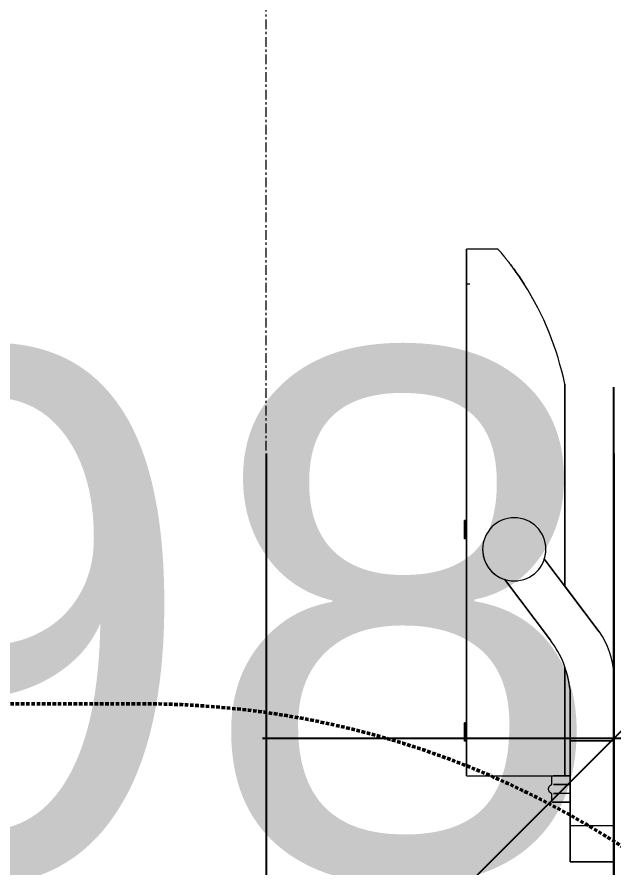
# Model space of a CAD drawing. Header units: millimetres. Extents: x -187664 to 435448, y -313239 to 299894.
# Drawn here: x 88303.1 to 88642.9, y -292100.2 to -291615.6 of the extents above; entities that cross this region are included whole.
import ezdxf

# ---------------------------------------------------------------- set-up
doc = ezdxf.new("R2010")
doc.units = ezdxf.units.MM
doc.linetypes.add('DPA_Grid _ Level 100', pattern=[10, 5.5, -1.6, 1.3, -1.6])
doc.linetypes.add('DPA_Hidden 50', pattern=[3, 2, -1])
for name, color, linetype, lineweight in [('A-ANNO-DIMS', 7, 'Continuous', 9), ('A-DETL-GENF', 7, 'Continuous', 35), ('E-LITE-EQPM', 7, 'Continuous', 35), ('S-GRID', 7, 'Continuous', 0)]:
    doc.layers.add(name, color=color, linetype=linetype, lineweight=lineweight)
doc.styles.add('Arial_2', font='arial.ttf', dxfattribs={"height": 300})
doc.dimstyles.new('DPA-DIM-3_0_C-T', dxfattribs={"dimscale": 304.8, "dimtxt": 306.07782, "dimasz": 0.492126, "dimexe": 0.656168, "dimexo": 0.0625, "dimgap": 0.164042, "dimtad": 0, "dimjust": 2, "dimdec": 0, "dimzin": 0, "dimdsep": 46, "dimtxsty": 'Arial_2', "dimblk1": 'DOTBLANK', "dimblk2": 'OBLIQUE', "dimsah": 1, "dimcen": 0.09, "dimdle": 0.656168, "dimclrd": 7, "dimclre": 7, "dimclrt": 7, "dimadec": 8, "dimazin": 0, "dimtfac": 1, "dimtdec": 4, "dimtix": 1, "dimtmove": 2, "dimatfit": 3, "dimfxl": 1.312336, "dimfxlon": 1, "dimtvp": 1, "dimtolj": 1, "dimtzin": 0, "dimarcsym": 2})
doc.dimstyles.new('DPA-DIM-3_0_T-T', dxfattribs={"dimscale": 304.8, "dimtxt": 306.07782, "dimasz": 0.656168, "dimexe": 0.656168, "dimexo": 0.0625, "dimgap": 0.164042, "dimtad": 1, "dimdec": 0, "dimzin": 0, "dimdsep": 46, "dimtxsty": 'Arial_2', "dimblk1": 'OBLIQUE', "dimblk2": 'OBLIQUE', "dimsah": 1, "dimcen": 0.09, "dimdle": 0.656168, "dimclrd": 7, "dimclre": 7, "dimclrt": 7, "dimadec": 8, "dimazin": 0, "dimtfac": 1, "dimtdec": 4, "dimtix": 1, "dimtmove": 0, "dimatfit": 3, "dimfxl": 1.312336, "dimfxlon": 1, "dimtvp": 1, "dimtolj": 1, "dimtzin": 0, "dimarcsym": 2})

# ---------------------------------------------------------------- blocks, each defined once
blk = doc.blocks.new('ACM_L18 - LED Flood Light Luminaire - ACM_L18 - LED Flood Light Luminaire-V254-2120-01 ENTRANCE 1 SECTION A')
at = {"layer": 'E-LITE-EQPM', "color": 7, "lineweight": 20}
for p, q in [((-894673.41, 104699), (-894691.37, 104699)), ((-894691.37, 104679), (-894691.37, 104699)), ((-894691.37, 104698.32), (-894691.37, 104679)), ((-894691.37, 104693.49), (-894691.37, 104679)), ((-894691.37, 104679), (-894691.37, 104693.49)), ((-894691.37, 104689), (-894691.37, 104679)), ((-894691.37, 104679), (-894691.37, 104689)), ((-894691.37, 104689), (-894691.37, 104679)), ((-894691.37, 104679), (-894691.37, 104689)), ((-894691.37, 104689), (-894691.37, 104679)), ((-894691.37, 104679), (-894691.37, 104689)), ((-894691.37, 104689), (-894691.37, 104679)), ((-894691.37, 104679), (-894691.37, 104689)), ((-894691.37, 104689), (-894691.37, 104679)), ((-894691.37, 104679), (-894691.37, 104689)), ((-894691.37, 104689), (-894691.37, 104679)), ((-894691.37, 104679), (-894691.37, 104689)), ((-894691.37, 104689), (-894691.37, 104679)), ((-894691.37, 104679), (-894691.37, 104689)), ((-894691.37, 104689), (-894691.37, 104679)), ((-894691.37, 104679), (-894691.37, 104689)), ((-894691.37, 104689), (-894691.37, 104679)), ((-894691.37, 104679), (-894691.37, 104689)), ((-894691.37, 104689), (-894691.37, 104679)), ((-894691.37, 104679), (-894691.37, 104689)), ((-894691.37, 104689), (-894691.37, 104679)), ((-894691.37, 104679), (-894691.37, 104689)), ((-894691.37, 104689), (-894691.37, 104679)), ((-894691.37, 104679), (-894691.37, 104689)), ((-894691.37, 104689), (-894691.37, 104679)), ((-894691.37, 104679), (-894691.37, 104689)), ((-894691.37, 104689), (-894691.37, 104679)), ((-894691.37, 104679), (-894691.37, 104689)), ((-894691.37, 104689), (-894691.37, 104679)), ((-894691.37, 104679), (-894691.37, 104689)), ((-894691.37, 104689), (-894691.37, 104679)), ((-894691.37, 104679), (-894691.37, 104689)), ((-894691.37, 104689), (-894691.37, 104679)), ((-894691.37, 104679), (-894691.37, 104689)), ((-894691.37, 104689), (-894691.37, 104679)), ((-894691.37, 104679), (-894691.37, 104689)), ((-894691.37, 104689), (-894691.37, 104679)), ((-894691.37, 104679), (-894691.37, 104689)), ((-894691.37, 104689), (-894691.37, 104679)), ((-894691.37, 104679), (-894691.37, 104689)), ((-894691.37, 104689), (-894691.37, 104679)), ((-894691.37, 104679), (-894691.37, 104689)), ((-894691.37, 104689), (-894691.37, 104679)), ((-894691.37, 104679), (-894691.37, 104689)), ((-894691.37, 104689), (-894691.37, 104679)), ((-894691.37, 104679), (-894691.37, 104689)), ((-894691.37, 104689), (-894691.37, 104679)), ((-894691.37, 104679), (-894691.37, 104689)), ((-894691.37, 104689), (-894691.37, 104679)), ((-894691.37, 104679), (-894691.37, 104689)), ((-894691.37, 104689), (-894691.37, 104679)), ((-894691.37, 104679), (-894691.37, 104689)), ((-894691.37, 104689), (-894691.37, 104679)), ((-894691.37, 104679), (-894691.37, 104689)), ((-894691.37, 104689), (-894691.37, 104679)), ((-894691.37, 104679), (-894691.37, 104689)), ((-894691.37, 104689), (-894691.37, 104679)), ((-894691.37, 104679), (-894691.37, 104689)), ((-894691.37, 104679), (-894691.37, 104419)), ((-894691.37, 104419), (-894691.37, 104679)), ((-894691.37, 104679), (-894691.37, 104554)), ((-894691.37, 104554), (-894691.37, 104679)), ((-894689.37, 104679), (-894691.37, 104679)), ((-894689.37, 104679), (-894691.37, 104679)), ((-894689.37, 104679), (-894691.37, 104679)), ((-894689.37, 104679), (-894691.37, 104679)), ((-894689.37, 104679), (-894691.37, 104679)), ((-894689.37, 104679), (-894691.37, 104679)), ((-894689.37, 104679), (-894691.37, 104679)), ((-894689.37, 104679), (-894691.37, 104679)), ((-894689.37, 104679), (-894691.37, 104679)), ((-894689.37, 104679), (-894691.37, 104679)), ((-894689.37, 104679), (-894691.37, 104679)), ((-894689.37, 104679), (-894691.37, 104679)), ((-894689.37, 104679), (-894691.37, 104679)), ((-894689.37, 104679), (-894691.37, 104679)), ((-894689.37, 104679), (-894691.37, 104679)), ((-894689.37, 104679), (-894691.37, 104679)), ((-894689.37, 104679), (-894691.37, 104679)), ((-894689.37, 104679), (-894691.37, 104679)), ((-894689.37, 104679), (-894691.37, 104679)), ((-894689.37, 104679), (-894691.37, 104679)), ((-894689.37, 104679), (-894691.37, 104679)), ((-894689.37, 104679), (-894691.37, 104679)), ((-894689.37, 104679), (-894691.37, 104679)), ((-894689.37, 104679), (-894691.37, 104679)), ((-894689.37, 104679), (-894691.37, 104679)), ((-894689.37, 104679), (-894691.37, 104679)), ((-894689.37, 104679), (-894691.37, 104679)), ((-894689.37, 104679), (-894691.37, 104679)), ((-894689.37, 104679), (-894691.37, 104679)), ((-894689.37, 104679), (-894691.37, 104679)), ((-894689.37, 104679), (-894691.37, 104679)), ((-894689.37, 104679), (-894691.37, 104679)), ((-894689.37, 104679), (-894691.37, 104679)), ((-894689.37, 104679), (-894691.37, 104679)), ((-894689.37, 104679), (-894691.37, 104679)), ((-894689.37, 104679), (-894691.37, 104679)), ((-894689.37, 104679), (-894691.37, 104679)), ((-894689.37, 104679), (-894691.37, 104679)), ((-894689.37, 104679), (-894691.37, 104679)), ((-894689.37, 104679), (-894691.37, 104679)), ((-894689.37, 104679), (-894691.37, 104679)), ((-894689.37, 104679), (-894691.37, 104679)), ((-894689.37, 104679), (-894691.37, 104679)), ((-894689.37, 104679), (-894691.37, 104679)), ((-894689.37, 104679), (-894691.37, 104679)), ((-894689.37, 104679), (-894691.37, 104679)), ((-894689.37, 104679), (-894691.37, 104679)), ((-894689.37, 104679), (-894691.37, 104679)), ((-894689.37, 104679), (-894691.37, 104679)), ((-894689.37, 104679), (-894691.37, 104679)), ((-894689.37, 104679), (-894691.37, 104679)), ((-894689.37, 104679), (-894691.37, 104679)), ((-894689.37, 104679), (-894691.37, 104679)), ((-894689.37, 104679), (-894691.37, 104679)), ((-894689.37, 104679), (-894691.37, 104679)), ((-894689.37, 104679), (-894691.37, 104679)), ((-894689.37, 104679), (-894691.37, 104679)), ((-894689.37, 104679), (-894691.37, 104679)), ((-894691.37, 104674), (-894691.37, 104664)), ((-894691.37, 104664), (-894691.37, 104674)), ((-894691.37, 104674), (-894691.37, 104664)), ((-894691.37, 104664), (-894691.37, 104674)), ((-894691.37, 104674), (-894691.37, 104664)), ((-894691.37, 104664), (-894691.37, 104674)), ((-894691.37, 104674), (-894691.37, 104664)), ((-894691.37, 104664), (-894691.37, 104674)), ((-894691.37, 104674), (-894691.37, 104664)), ((-894691.37, 104664), (-894691.37, 104674)), ((-894691.37, 104674), (-894691.37, 104664)), ((-894691.37, 104664), (-894691.37, 104674)), ((-894691.37, 104674), (-894691.37, 104664)), ((-894691.37, 104664), (-894691.37, 104674)), ((-894691.37, 104674), (-894691.37, 104664)), ((-894691.37, 104664), (-894691.37, 104674)), ((-894691.37, 104674), (-894691.37, 104664)), ((-894691.37, 104664), (-894691.37, 104674)), ((-894691.37, 104674), (-894691.37, 104664)), ((-894691.37, 104664), (-894691.37, 104674)), ((-894691.37, 104674), (-894691.37, 104664)), ((-894691.37, 104664), (-894691.37, 104674)), ((-894691.37, 104674), (-894691.37, 104664)), ((-894691.37, 104664), (-894691.37, 104674)), ((-894691.37, 104674), (-894691.37, 104664)), ((-894691.37, 104664), (-894691.37, 104674)), ((-894691.37, 104674), (-894691.37, 104664)), ((-894691.37, 104664), (-894691.37, 104674)), ((-894691.37, 104674), (-894691.37, 104664)), ((-894691.37, 104664), (-894691.37, 104674)), ((-894691.37, 104674), (-894691.37, 104664)), ((-894691.37, 104664), (-894691.37, 104674)), ((-894691.37, 104674), (-894691.37, 104664)), ((-894691.37, 104664), (-894691.37, 104674)), ((-894691.37, 104674), (-894691.37, 104664)), ((-894691.37, 104664), (-894691.37, 104674)), ((-894691.37, 104674), (-894691.37, 104664)), ((-894691.37, 104664), (-894691.37, 104674)), ((-894691.37, 104674), (-894691.37, 104664)), ((-894691.37, 104664), (-894691.37, 104674)), ((-894691.37, 104674), (-894691.37, 104664)), ((-894691.37, 104664), (-894691.37, 104674)), ((-894691.37, 104674), (-894691.37, 104664)), ((-894691.37, 104664), (-894691.37, 104674)), ((-894691.37, 104674), (-894691.37, 104664)), ((-894691.37, 104664), (-894691.37, 104674)), ((-894691.37, 104674), (-894691.37, 104664)), ((-894691.37, 104664), (-894691.37, 104674)), ((-894691.37, 104674), (-894691.37, 104664)), ((-894691.37, 104664), (-894691.37, 104674)), ((-894691.37, 104674), (-894691.37, 104664)), ((-894691.37, 104664), (-894691.37, 104674)), ((-894691.37, 104674), (-894691.37, 104664)), ((-894691.37, 104664), (-894691.37, 104674)), ((-894691.37, 104674), (-894691.37, 104664)), ((-894691.37, 104664), (-894691.37, 104674)), ((-894691.37, 104674), (-894691.37, 104664)), ((-894691.37, 104664), (-894691.37, 104674)), ((-894691.37, 104659), (-894691.37, 104649)), ((-894691.37, 104649), (-894691.37, 104659)), ((-894691.37, 104659), (-894691.37, 104649)), ((-894691.37, 104649), (-894691.37, 104659)), ((-894691.37, 104659), (-894691.37, 104649)), ((-894691.37, 104649), (-894691.37, 104659)), ((-894691.37, 104659), (-894691.37, 104649)), ((-894691.37, 104649), (-894691.37, 104659)), ((-894691.37, 104659), (-894691.37, 104649)), ((-894691.37, 104649), (-894691.37, 104659)), ((-894691.37, 104659), (-894691.37, 104649)), ((-894691.37, 104649), (-894691.37, 104659)), ((-894691.37, 104659), (-894691.37, 104649)), ((-894691.37, 104649), (-894691.37, 104659)), ((-894691.37, 104659), (-894691.37, 104649)), ((-894691.37, 104649), (-894691.37, 104659)), ((-894691.37, 104659), (-894691.37, 104649)), ((-894691.37, 104649), (-894691.37, 104659)), ((-894691.37, 104659), (-894691.37, 104649)), ((-894691.37, 104649), (-894691.37, 104659)), ((-894691.37, 104659), (-894691.37, 104649)), ((-894691.37, 104649), (-894691.37, 104659)), ((-894691.37, 104659), (-894691.37, 104649)), ((-894691.37, 104649), (-894691.37, 104659)), ((-894691.37, 104659), (-894691.37, 104649)), ((-894691.37, 104649), (-894691.37, 104659)), ((-894691.37, 104659), (-894691.37, 104649)), ((-894691.37, 104649), (-894691.37, 104659)), ((-894691.37, 104659), (-894691.37, 104649)), ((-894691.37, 104649), (-894691.37, 104659)), ((-894691.37, 104659), (-894691.37, 104649)), ((-894691.37, 104649), (-894691.37, 104659)), ((-894691.37, 104659), (-894691.37, 104649)), ((-894691.37, 104649), (-894691.37, 104659)), ((-894691.37, 104659), (-894691.37, 104649)), ((-894691.37, 104649), (-894691.37, 104659)), ((-894691.37, 104659), (-894691.37, 104649)), ((-894691.37, 104649), (-894691.37, 104659)), ((-894691.37, 104659), (-894691.37, 104649)), ((-894691.37, 104649), (-894691.37, 104659)), ((-894691.37, 104659), (-894691.37, 104649)), ((-894691.37, 104649), (-894691.37, 104659)), ((-894691.37, 104644), (-894691.37, 104634)), ((-894691.37, 104634), (-894691.37, 104644)), ((-894691.37, 104644), (-894691.37, 104634)), ((-894691.37, 104634), (-894691.37, 104644)), ((-894691.37, 104644), (-894691.37, 104634)), ((-894691.37, 104634), (-894691.37, 104644)), ((-894691.37, 104644), (-894691.37, 104634)), ((-894691.37, 104634), (-894691.37, 104644)), ((-894691.37, 104644), (-894691.37, 104634)), ((-894691.37, 104634), (-894691.37, 104644)), ((-894691.37, 104644), (-894691.37, 104634)), ((-894691.37, 104634), (-894691.37, 104644)), ((-894691.37, 104644), (-894691.37, 104634)), ((-894691.37, 104634), (-894691.37, 104644)), ((-894691.37, 104644), (-894691.37, 104634)), ((-894691.37, 104634), (-894691.37, 104644)), ((-894691.37, 104644), (-894691.37, 104634)), ((-894691.37, 104634), (-894691.37, 104644)), ((-894691.37, 104644), (-894691.37, 104634)), ((-894691.37, 104634), (-894691.37, 104644)), ((-894691.37, 104644), (-894691.37, 104634)), ((-894691.37, 104634), (-894691.37, 104644)), ((-894691.37, 104644), (-894691.37, 104634)), ((-894691.37, 104634), (-894691.37, 104644)), ((-894691.37, 104644), (-894691.37, 104634)), ((-894691.37, 104634), (-894691.37, 104644)), ((-894691.37, 104644), (-894691.37, 104634)), ((-894691.37, 104634), (-894691.37, 104644)), ((-894691.37, 104644), (-894691.37, 104634)), ((-894691.37, 104634), (-894691.37, 104644)), ((-894691.37, 104644), (-894691.37, 104634)), ((-894691.37, 104634), (-894691.37, 104644)), ((-894691.37, 104644), (-894691.37, 104634)), ((-894691.37, 104634), (-894691.37, 104644)), ((-894691.37, 104644), (-894691.37, 104634)), ((-894691.37, 104634), (-894691.37, 104644)), ((-894691.37, 104644), (-894691.37, 104634)), ((-894691.37, 104634), (-894691.37, 104644)), ((-894691.37, 104644), (-894691.37, 104634)), ((-894691.37, 104634), (-894691.37, 104644)), ((-894691.37, 104644), (-894691.37, 104634)), ((-894691.37, 104634), (-894691.37, 104644)), ((-894691.37, 104629), (-894691.37, 104619)), ((-894691.37, 104619), (-894691.37, 104629)), ((-894691.37, 104629), (-894691.37, 104619)), ((-894691.37, 104619), (-894691.37, 104629)), ((-894691.37, 104629), (-894691.37, 104619)), ((-894691.37, 104619), (-894691.37, 104629)), ((-894691.37, 104629), (-894691.37, 104619)), ((-894691.37, 104619), (-894691.37, 104629)), ((-894691.37, 104629), (-894691.37, 104619)), ((-894691.37, 104619), (-894691.37, 104629)), ((-894691.37, 104629), (-894691.37, 104619)), ((-894691.37, 104619), (-894691.37, 104629)), ((-894691.37, 104629), (-894691.37, 104619)), ((-894691.37, 104619), (-894691.37, 104629)), ((-894691.37, 104629), (-894691.37, 104619)), ((-894691.37, 104619), (-894691.37, 104629)), ((-894691.37, 104629), (-894691.37, 104619)), ((-894691.37, 104619), (-894691.37, 104629)), ((-894691.37, 104629), (-894691.37, 104619)), ((-894691.37, 104619), (-894691.37, 104629)), ((-894691.37, 104629), (-894691.37, 104619)), ((-894691.37, 104619), (-894691.37, 104629)), ((-894691.37, 104629), (-894691.37, 104619)), ((-894691.37, 104619), (-894691.37, 104629)), ((-894691.37, 104629), (-894691.37, 104619)), ((-894691.37, 104619), (-894691.37, 104629)), ((-894691.37, 104629), (-894691.37, 104619)), ((-894691.37, 104619), (-894691.37, 104629)), ((-894691.37, 104629), (-894691.37, 104619)), ((-894691.37, 104619), (-894691.37, 104629)), ((-894691.37, 104629), (-894691.37, 104619)), ((-894691.37, 104619), (-894691.37, 104629)), ((-894691.37, 104629), (-894691.37, 104619)), ((-894691.37, 104619), (-894691.37, 104629)), ((-894691.37, 104629), (-894691.37, 104619)), ((-894691.37, 104619), (-894691.37, 104629)), ((-894691.37, 104629), (-894691.37, 104619)), ((-894691.37, 104619), (-894691.37, 104629)), ((-894691.37, 104629), (-894691.37, 104619)), ((-894691.37, 104619), (-894691.37, 104629)), ((-894691.37, 104629), (-894691.37, 104619)), ((-894691.37, 104619), (-894691.37, 104629)), ((-894635.37, 104507), (-894635.37, 104622.01)), ((-894635.37, 104622.01), (-894635.37, 104507)), ((-894691.37, 104614), (-894691.37, 104604)), ((-894691.37, 104604), (-894691.37, 104614)), ((-894691.37, 104614), (-894691.37, 104604)), ((-894691.37, 104604), (-894691.37, 104614)), ((-894691.37, 104614), (-894691.37, 104604)), ((-894691.37, 104604), (-894691.37, 104614)), ((-894691.37, 104614), (-894691.37, 104604)), ((-894691.37, 104604), (-894691.37, 104614)), ((-894691.37, 104614), (-894691.37, 104604)), ((-894691.37, 104604), (-894691.37, 104614)), ((-894691.37, 104614), (-894691.37, 104604)), ((-894691.37, 104604), (-894691.37, 104614)), ((-894691.37, 104614), (-894691.37, 104604)), ((-894691.37, 104604), (-894691.37, 104614)), ((-894691.37, 104614), (-894691.37, 104604)), ((-894691.37, 104604), (-894691.37, 104614)), ((-894691.37, 104614), (-894691.37, 104604)), ((-894691.37, 104604), (-894691.37, 104614)), ((-894691.37, 104614), (-894691.37, 104604)), ((-894691.37, 104604), (-894691.37, 104614)), ((-894691.37, 104614), (-894691.37, 104604)), ((-894691.37, 104604), (-894691.37, 104614)), ((-894691.37, 104614), (-894691.37, 104604)), ((-894691.37, 104604), (-894691.37, 104614)), ((-894691.37, 104614), (-894691.37, 104604)), ((-894691.37, 104604), (-894691.37, 104614)), ((-894691.37, 104614), (-894691.37, 104604)), ((-894691.37, 104604), (-894691.37, 104614)), ((-894691.37, 104614), (-894691.37, 104604)), ((-894691.37, 104604), (-894691.37, 104614)), ((-894691.37, 104614), (-894691.37, 104604)), ((-894691.37, 104604), (-894691.37, 104614)), ((-894691.37, 104614), (-894691.37, 104604)), ((-894691.37, 104604), (-894691.37, 104614)), ((-894691.37, 104614), (-894691.37, 104604)), ((-894691.37, 104604), (-894691.37, 104614)), ((-894691.37, 104614), (-894691.37, 104604)), ((-894691.37, 104604), (-894691.37, 104614)), ((-894691.37, 104614), (-894691.37, 104604)), ((-894691.37, 104604), (-894691.37, 104614)), ((-894691.37, 104614), (-894691.37, 104604)), ((-894691.37, 104604), (-894691.37, 104614)), ((-894691.37, 104599), (-894691.37, 104589)), ((-894691.37, 104589), (-894691.37, 104599)), ((-894691.37, 104599), (-894691.37, 104589)), ((-894691.37, 104589), (-894691.37, 104599)), ((-894691.37, 104599), (-894691.37, 104589)), ((-894691.37, 104589), (-894691.37, 104599)), ((-894691.37, 104599), (-894691.37, 104589)), ((-894691.37, 104589), (-894691.37, 104599)), ((-894691.37, 104599), (-894691.37, 104589)), ((-894691.37, 104589), (-894691.37, 104599)), ((-894691.37, 104599), (-894691.37, 104589)), ((-894691.37, 104589), (-894691.37, 104599)), ((-894691.37, 104599), (-894691.37, 104589)), ((-894691.37, 104589), (-894691.37, 104599)), ((-894691.37, 104599), (-894691.37, 104589)), ((-894691.37, 104589), (-894691.37, 104599)), ((-894691.37, 104599), (-894691.37, 104589)), ((-894691.37, 104589), (-894691.37, 104599)), ((-894691.37, 104599), (-894691.37, 104589)), ((-894691.37, 104589), (-894691.37, 104599)), ((-894691.37, 104599), (-894691.37, 104589)), ((-894691.37, 104589), (-894691.37, 104599)), ((-894691.37, 104599), (-894691.37, 104589)), ((-894691.37, 104589), (-894691.37, 104599)), ((-894691.37, 104599), (-894691.37, 104589)), ((-894691.37, 104589), (-894691.37, 104599)), ((-894691.37, 104599), (-894691.37, 104589)), ((-894691.37, 104589), (-894691.37, 104599)), ((-894691.37, 104599), (-894691.37, 104589)), ((-894691.37, 104589), (-894691.37, 104599)), ((-894691.37, 104599), (-894691.37, 104589)), ((-894691.37, 104589), (-894691.37, 104599)), ((-894691.37, 104599), (-894691.37, 104589)), ((-894691.37, 104589), (-894691.37, 104599)), ((-894691.37, 104599), (-894691.37, 104589)), ((-894691.37, 104589), (-894691.37, 104599)), ((-894691.37, 104599), (-894691.37, 104589)), ((-894691.37, 104589), (-894691.37, 104599)), ((-894691.37, 104599), (-894691.37, 104589)), ((-894691.37, 104589), (-894691.37, 104599)), ((-894691.37, 104599), (-894691.37, 104589)), ((-894691.37, 104589), (-894691.37, 104599)), ((-894691.37, 104584), (-894691.37, 104574)), ((-894691.37, 104574), (-894691.37, 104584)), ((-894691.37, 104584), (-894691.37, 104574)), ((-894691.37, 104574), (-894691.37, 104584)), ((-894691.37, 104584), (-894691.37, 104574)), ((-894691.37, 104574), (-894691.37, 104584)), ((-894691.37, 104584), (-894691.37, 104574)), ((-894691.37, 104574), (-894691.37, 104584)), ((-894691.37, 104584), (-894691.37, 104574)), ((-894691.37, 104574), (-894691.37, 104584)), ((-894691.37, 104584), (-894691.37, 104574)), ((-894691.37, 104574), (-894691.37, 104584)), ((-894691.37, 104584), (-894691.37, 104574)), ((-894691.37, 104574), (-894691.37, 104584)), ((-894691.37, 104584), (-894691.37, 104574)), ((-894691.37, 104574), (-894691.37, 104584)), ((-894691.37, 104584), (-894691.37, 104574)), ((-894691.37, 104574), (-894691.37, 104584)), ((-894691.37, 104584), (-894691.37, 104574)), ((-894691.37, 104574), (-894691.37, 104584)), ((-894691.37, 104584), (-894691.37, 104574)), ((-894691.37, 104574), (-894691.37, 104584)), ((-894691.37, 104584), (-894691.37, 104574)), ((-894691.37, 104574), (-894691.37, 104584)), ((-894691.37, 104584), (-894691.37, 104574)), ((-894691.37, 104574), (-894691.37, 104584)), ((-894691.37, 104584), (-894691.37, 104574)), ((-894691.37, 104574), (-894691.37, 104584)), ((-894691.37, 104584), (-894691.37, 104574)), ((-894691.37, 104574), (-894691.37, 104584)), ((-894691.37, 104584), (-894691.37, 104574)), ((-894691.37, 104574), (-894691.37, 104584)), ((-894691.37, 104584), (-894691.37, 104574)), ((-894691.37, 104574), (-894691.37, 104584)), ((-894691.37, 104584), (-894691.37, 104574)), ((-894691.37, 104574), (-894691.37, 104584)), ((-894691.37, 104584), (-894691.37, 104574)), ((-894691.37, 104574), (-894691.37, 104584)), ((-894691.37, 104584), (-894691.37, 104574)), ((-894691.37, 104574), (-894691.37, 104584)), ((-894691.37, 104584), (-894691.37, 104574)), ((-894691.37, 104574), (-894691.37, 104584)), ((-894691.37, 104584), (-894691.37, 104574)), ((-894691.37, 104574), (-894691.37, 104584)), ((-894691.37, 104584), (-894691.37, 104574)), ((-894691.37, 104574), (-894691.37, 104584)), ((-894691.37, 104584), (-894691.37, 104574)), ((-894691.37, 104574), (-894691.37, 104584)), ((-894691.37, 104584), (-894691.37, 104574)), ((-894691.37, 104574), (-894691.37, 104584)), ((-894691.37, 104584), (-894691.37, 104574)), ((-894691.37, 104574), (-894691.37, 104584)), ((-894691.37, 104584), (-894691.37, 104574)), ((-894691.37, 104574), (-894691.37, 104584)), ((-894691.37, 104584), (-894691.37, 104574)), ((-894691.37, 104574), (-894691.37, 104584)), ((-894691.37, 104584), (-894691.37, 104574)), ((-894691.37, 104574), (-894691.37, 104584)), ((-894691.37, 104569), (-894691.37, 104559)), ((-894691.37, 104559), (-894691.37, 104569)), ((-894691.37, 104569), (-894691.37, 104559)), ((-894691.37, 104559), (-894691.37, 104569)), ((-894691.37, 104569), (-894691.37, 104559)), ((-894691.37, 104559), (-894691.37, 104569)), ((-894691.37, 104569), (-894691.37, 104559)), ((-894691.37, 104559), (-894691.37, 104569)), ((-894691.37, 104569), (-894691.37, 104559)), ((-894691.37, 104559), (-894691.37, 104569)), ((-894691.37, 104569), (-894691.37, 104559)), ((-894691.37, 104559), (-894691.37, 104569)), ((-894691.37, 104569), (-894691.37, 104559)), ((-894691.37, 104559), (-894691.37, 104569)), ((-894691.37, 104569), (-894691.37, 104559)), ((-894691.37, 104559), (-894691.37, 104569)), ((-894691.37, 104569), (-894691.37, 104559)), ((-894691.37, 104559), (-894691.37, 104569)), ((-894691.37, 104569), (-894691.37, 104559)), ((-894691.37, 104559), (-894691.37, 104569)), ((-894691.37, 104569), (-894691.37, 104559)), ((-894691.37, 104559), (-894691.37, 104569)), ((-894691.37, 104569), (-894691.37, 104559)), ((-894691.37, 104559), (-894691.37, 104569)), ((-894691.37, 104569), (-894691.37, 104559)), ((-894691.37, 104559), (-894691.37, 104569)), ((-894691.37, 104569), (-894691.37, 104559)), ((-894691.37, 104559), (-894691.37, 104569)), ((-894691.37, 104569), (-894691.37, 104559)), ((-894691.37, 104559), (-894691.37, 104569)), ((-894691.37, 104569), (-894691.37, 104559)), ((-894691.37, 104559), (-894691.37, 104569)), ((-894691.37, 104569), (-894691.37, 104559)), ((-894691.37, 104559), (-894691.37, 104569)), ((-894691.37, 104569), (-894691.37, 104559)), ((-894691.37, 104559), (-894691.37, 104569)), ((-894691.37, 104569), (-894691.37, 104559)), ((-894691.37, 104559), (-894691.37, 104569)), ((-894691.37, 104569), (-894691.37, 104559)), ((-894691.37, 104559), (-894691.37, 104569)), ((-894691.37, 104569), (-894691.37, 104559)), ((-894691.37, 104559), (-894691.37, 104569)), ((-894691.37, 104569), (-894691.37, 104559)), ((-894691.37, 104559), (-894691.37, 104569)), ((-894691.37, 104569), (-894691.37, 104559)), ((-894691.37, 104559), (-894691.37, 104569)), ((-894691.37, 104569), (-894691.37, 104559)), ((-894691.37, 104559), (-894691.37, 104569)), ((-894691.37, 104569), (-894691.37, 104559)), ((-894691.37, 104559), (-894691.37, 104569)), ((-894691.37, 104569), (-894691.37, 104559)), ((-894691.37, 104559), (-894691.37, 104569)), ((-894691.37, 104569), (-894691.37, 104559)), ((-894691.37, 104559), (-894691.37, 104569)), ((-894691.37, 104569), (-894691.37, 104559)), ((-894691.37, 104559), (-894691.37, 104569)), ((-894691.37, 104569), (-894691.37, 104559)), ((-894691.37, 104559), (-894691.37, 104569)), ((-894692.37, 104543.98), (-894692.37, 104544.34)), ((-894692.37, 104544.34), (-894692.37, 104544)), ((-894691.37, 104544.34), (-894692.37, 104544.34)), ((-894692.37, 104544.18), (-894692.37, 104534.13)), ((-894692.37, 104534.13), (-894692.37, 104544.18)), ((-894692.37, 104544.18), (-894692.37, 104540.1)), ((-894692.37, 104540.1), (-894692.37, 104544.18)), ((-894692.37, 104544.18), (-894692.37, 104534.13)), ((-894692.37, 104534.13), (-894692.37, 104544.18)), ((-894692.37, 104544.18), (-894692.37, 104534.13)), ((-894692.37, 104535.39), (-894692.37, 104544.18)), ((-894692.37, 104544.18), (-894692.37, 104534.13)), ((-894692.37, 104534.13), (-894692.37, 104544.18)), ((-894692.37, 104544.18), (-894692.37, 104534.13)), ((-894692.37, 104544.08), (-894692.37, 104544.18)), ((-894692.37, 104544.18), (-894692.37, 104534.13)), ((-894691.37, 104544.18), (-894692.37, 104544.18)), ((-894691.37, 104544.18), (-894692.37, 104544.18)), ((-894691.37, 104544.18), (-894692.37, 104544.18)), ((-894692.37, 104543.61), (-894692.37, 104544.08)), ((-894691.37, 104544.08), (-894692.37, 104544.08)), ((-894692.37, 104544), (-894692.37, 104542.99)), ((-894691.37, 104544), (-894692.37, 104544)), ((-894692.37, 104542.93), (-894692.37, 104543.98)), ((-894691.37, 104543.98), (-894692.37, 104543.98)), ((-894692.37, 104542.64), (-894692.37, 104543.61)), ((-894691.37, 104543.61), (-894692.37, 104543.61)), ((-894692.37, 104542.65), (-894692.37, 104543.08)), ((-894692.37, 104543.08), (-894692.37, 104542.64)), ((-894691.37, 104543.08), (-894692.37, 104543.08)), ((-894692.37, 104542.99), (-894692.37, 104541.57)), ((-894691.37, 104542.99), (-894692.37, 104542.99)), ((-894692.37, 104541.35), (-894692.37, 104542.93)), ((-894691.37, 104542.93), (-894692.37, 104542.93)), ((-894692.37, 104539.47), (-894692.37, 104542.92)), ((-894692.37, 104539.47), (-894692.37, 104542.92)), ((-894692.37, 104542.92), (-894692.37, 104542.84)), ((-894692.37, 104542.92), (-894691.37, 104542.92)), ((-894691.37, 104542.92), (-894692.37, 104542.92)), ((-894692.37, 104542.84), (-894692.37, 104542.27)), ((-894691.37, 104542.84), (-894692.37, 104542.84)), ((-894692.37, 104541.61), (-894692.37, 104542.65)), ((-894691.37, 104542.65), (-894692.37, 104542.65)), ((-894692.37, 104541.27), (-894692.37, 104542.64)), ((-894692.37, 104541.27), (-894692.37, 104542.64)), ((-894692.37, 104542.64), (-894692.37, 104541.35)), ((-894691.37, 104542.64), (-894692.37, 104542.64)), ((-894691.37, 104542.64), (-894692.37, 104542.64)), ((-894692.37, 104542.27), (-894692.37, 104541.23)), ((-894691.37, 104542.27), (-894692.37, 104542.27)), ((-894692.37, 104540.74), (-894692.37, 104541.61)), ((-894691.37, 104541.61), (-894692.37, 104541.61)), ((-894692.37, 104541.57), (-894692.37, 104540.32)), ((-894691.37, 104541.57), (-894692.37, 104541.57)), ((-894691.37, 104541.35), (-894692.37, 104541.35)), ((-894691.37, 104541.35), (-894692.37, 104541.35)), ((-894692.37, 104539.1), (-894692.37, 104541.27)), ((-894692.37, 104539.1), (-894692.37, 104541.27)), ((-894691.37, 104541.27), (-894692.37, 104541.27)), ((-894692.37, 104541.23), (-894692.37, 104539.93)), ((-894692.37, 104541.23), (-894692.37, 104539.93)), ((-894691.37, 104541.23), (-894692.37, 104541.23)), ((-894692.37, 104540.04), (-894692.37, 104540.74)), ((-894691.37, 104540.74), (-894692.37, 104540.74)), ((-894692.37, 104540.32), (-894692.37, 104539.39)), ((-894691.37, 104540.32), (-894692.37, 104540.32)), ((-894691.37, 104534.13), (-894691.37, 104544.18)), ((-894691.37, 104534.13), (-894691.37, 104544.18)), ((-894691.37, 104544.18), (-894691.37, 104540.1)), ((-894691.37, 104540.1), (-894691.37, 104544.18)), ((-894691.37, 104544.18), (-894691.37, 104534.13)), ((-894691.37, 104534.13), (-894691.37, 104544.18)), ((-894691.37, 104544.18), (-894691.37, 104534.13)), ((-894691.37, 104534.13), (-894691.37, 104544.18)), ((-894691.37, 104544.18), (-894691.37, 104535.39)), ((-894691.37, 104534.13), (-894691.37, 104544.18)), ((-894691.37, 104544.18), (-894691.37, 104534.13)), ((-894691.37, 104534.13), (-894691.37, 104544.18)), ((-894691.37, 104541.57), (-894691.37, 104542.99)), ((-894691.37, 104542.93), (-894691.37, 104541.35)), ((-894691.37, 104542.92), (-894691.37, 104539.47)), ((-894691.37, 104542.92), (-894691.37, 104539.47)), ((-894691.37, 104542.64), (-894691.37, 104541.27)), ((-894691.37, 104542.64), (-894691.37, 104541.27)), ((-894691.37, 104541.35), (-894691.37, 104542.64)), ((-894691.37, 104540.32), (-894691.37, 104541.57)), ((-894691.37, 104541.27), (-894691.37, 104539.1)), ((-894691.37, 104541.27), (-894691.37, 104539.1)), ((-894691.37, 104539.93), (-894691.37, 104541.23)), ((-894691.37, 104539.93), (-894691.37, 104541.23)), ((-894692.37, 104539.41), (-894692.37, 104540.04)), ((-894691.37, 104540.04), (-894692.37, 104540.04)), ((-894692.37, 104539.93), (-894692.37, 104539.47)), ((-894691.37, 104539.93), (-894692.37, 104539.93)), ((-894691.37, 104539.47), (-894692.37, 104539.47)), ((-894691.37, 104539.47), (-894692.37, 104539.47)), ((-894692.37, 104538.39), (-894692.37, 104539.41)), ((-894691.37, 104539.41), (-894692.37, 104539.41)), ((-894692.37, 104539.39), (-894692.37, 104538.77)), ((-894691.37, 104539.39), (-894692.37, 104539.39)), ((-894692.37, 104538.22), (-894692.37, 104539.1)), ((-894691.37, 104539.1), (-894692.37, 104539.1)), ((-894692.37, 104534.13), (-894692.37, 104538.84)), ((-894692.37, 104538.84), (-894692.37, 104534.13)), ((-894692.37, 104538.77), (-894692.37, 104538.29)), ((-894691.37, 104538.77), (-894692.37, 104538.77)), ((-894692.37, 104536.97), (-894692.37, 104538.39)), ((-894691.37, 104538.39), (-894692.37, 104538.39)), ((-894692.37, 104538.29), (-894692.37, 104537.72)), ((-894691.37, 104538.29), (-894692.37, 104538.29)), ((-894692.37, 104534.13), (-894692.37, 104538.22)), ((-894692.37, 104534.13), (-894692.37, 104538.22)), ((-894691.37, 104538.22), (-894692.37, 104538.22)), ((-894691.37, 104538.22), (-894692.37, 104538.22)), ((-894692.37, 104537.72), (-894692.37, 104536.94)), ((-894691.37, 104537.72), (-894692.37, 104537.72)), ((-894692.37, 104537.59), (-894692.37, 104535.67)), ((-894692.37, 104536.33), (-894692.37, 104537.59)), ((-894692.37, 104537.59), (-894691.37, 104537.59)), ((-894691.37, 104537.59), (-894692.37, 104537.59)), ((-894692.37, 104535.47), (-894692.37, 104536.97)), ((-894691.37, 104536.97), (-894692.37, 104536.97)), ((-894692.37, 104536.94), (-894692.37, 104536.09)), ((-894691.37, 104536.94), (-894692.37, 104536.94)), ((-894692.37, 104535.54), (-894692.37, 104536.33)), ((-894691.37, 104536.33), (-894692.37, 104536.33)), ((-894692.37, 104536.09), (-894692.37, 104535.46)), ((-894691.37, 104536.09), (-894692.37, 104536.09)), ((-894692.37, 104535.67), (-894692.37, 104534.4)), ((-894691.37, 104535.67), (-894692.37, 104535.67)), ((-894692.37, 104535.23), (-894692.37, 104535.54)), ((-894691.37, 104535.54), (-894692.37, 104535.54)), ((-894691.37, 104534.13), (-894691.37, 104538.84)), ((-894691.37, 104538.84), (-894691.37, 104534.13)), ((-894691.37, 104538.39), (-894691.37, 104536.97)), ((-894691.37, 104538.22), (-894691.37, 104534.13)), ((-894691.37, 104538.22), (-894691.37, 104534.13)), ((-894691.37, 104537.59), (-894691.37, 104536.33)), ((-894691.37, 104535.67), (-894691.37, 104537.59)), ((-894691.37, 104536.97), (-894691.37, 104535.47)), ((-894691.37, 104534.4), (-894691.37, 104535.67)), ((-894692.37, 104534.37), (-894692.37, 104535.47)), ((-894691.37, 104535.47), (-894692.37, 104535.47)), ((-894692.37, 104535.46), (-894692.37, 104535.23)), ((-894691.37, 104535.46), (-894692.37, 104535.46)), ((-894692.37, 104534.13), (-894692.37, 104535.39)), ((-894691.37, 104535.23), (-894692.37, 104535.23)), ((-894692.37, 104534.4), (-894692.37, 104533.98)), ((-894691.37, 104534.4), (-894692.37, 104534.4)), ((-894692.37, 104533.98), (-894692.37, 104534.37)), ((-894691.37, 104534.37), (-894692.37, 104534.37)), ((-894692.37, 104534.13), (-894691.37, 104534.13)), ((-894691.37, 104534.13), (-894692.37, 104534.13)), ((-894691.37, 104534.13), (-894692.37, 104534.13)), ((-894691.37, 104533.98), (-894692.37, 104533.98)), ((-894691.37, 104535.39), (-894691.37, 104534.13)), ((-894615.71, 104480.98), (-894647.3, 104522.78)), ((-894647.3, 104522.78), (-894615.71, 104480.98)), ((-894669.74, 104511.01), (-894643.46, 104476.23)), ((-894643.46, 104476.23), (-894669.74, 104511.01)), ((-894635.37, 104507), (-894615.71, 104480.98)), ((-894615.71, 104480.98), (-894635.37, 104507)), ((-894635.37, 104419), (-894635.37, 104460.64)), ((-894635.37, 104460.64), (-894635.37, 104419)), ((-894607.37, 104419), (-894607.37, 104457.02)), ((-894607.37, 104457.02), (-894607.37, 104419)), ((-894607.37, 104457.02), (-894607.37, 104419)), ((-894607.37, 104419), (-894607.37, 104457.02)), ((-894632.37, 104447.98), (-894632.37, 104419)), ((-894632.37, 104419), (-894632.37, 104447.98)), ((-894632.37, 104419), (-894632.37, 104447.98)), ((-894632.37, 104447.98), (-894632.37, 104419)), ((-894692.37, 104428.76), (-894692.37, 104429.12)), ((-894692.37, 104429.12), (-894692.37, 104428.78)), ((-894691.37, 104429.12), (-894692.37, 104429.12)), ((-894692.37, 104428.96), (-894692.37, 104418.92)), ((-894692.37, 104418.92), (-894692.37, 104428.96)), ((-894692.37, 104428.96), (-894692.37, 104424.88)), ((-894692.37, 104424.88), (-894692.37, 104428.96)), ((-894692.37, 104428.96), (-894692.37, 104418.92)), ((-894692.37, 104418.92), (-894692.37, 104428.96)), ((-894692.37, 104428.96), (-894692.37, 104418.92)), ((-894692.37, 104420.17), (-894692.37, 104428.96)), ((-894692.37, 104428.96), (-894692.37, 104418.92)), ((-894692.37, 104418.92), (-894692.37, 104428.96)), ((-894692.37, 104428.96), (-894692.37, 104418.92)), ((-894692.37, 104428.87), (-894692.37, 104428.96)), ((-894692.37, 104428.96), (-894692.37, 104418.92)), ((-894691.37, 104428.96), (-894692.37, 104428.96)), ((-894691.37, 104428.96), (-894692.37, 104428.96)), ((-894691.37, 104428.96), (-894692.37, 104428.96)), ((-894692.37, 104428.4), (-894692.37, 104428.87)), ((-894691.37, 104428.87), (-894692.37, 104428.87)), ((-894691.37, 104418.92), (-894691.37, 104428.96)), ((-894691.37, 104418.92), (-894691.37, 104428.96)), ((-894691.37, 104428.96), (-894691.37, 104424.88)), ((-894691.37, 104424.88), (-894691.37, 104428.96)), ((-894691.37, 104428.96), (-894691.37, 104418.92)), ((-894691.37, 104418.92), (-894691.37, 104428.96)), ((-894691.37, 104428.96), (-894691.37, 104418.92)), ((-894691.37, 104418.92), (-894691.37, 104428.96)), ((-894691.37, 104428.96), (-894691.37, 104420.17)), ((-894691.37, 104418.92), (-894691.37, 104428.96)), ((-894691.37, 104428.96), (-894691.37, 104418.92)), ((-894691.37, 104418.92), (-894691.37, 104428.96)), ((-894692.37, 104428.78), (-894692.37, 104427.78)), ((-894691.37, 104428.78), (-894692.37, 104428.78)), ((-894692.37, 104427.71), (-894692.37, 104428.76)), ((-894691.37, 104428.76), (-894692.37, 104428.76)), ((-894692.37, 104427.43), (-894692.37, 104428.4)), ((-894691.37, 104428.4), (-894692.37, 104428.4)), ((-894692.37, 104427.43), (-894692.37, 104427.87)), ((-894692.37, 104427.87), (-894692.37, 104427.43)), ((-894691.37, 104427.87), (-894692.37, 104427.87)), ((-894692.37, 104427.78), (-894692.37, 104426.35)), ((-894691.37, 104427.78), (-894692.37, 104427.78)), ((-894692.37, 104424.26), (-894692.37, 104427.71)), ((-894692.37, 104424.26), (-894692.37, 104427.71)), ((-894692.37, 104427.71), (-894692.37, 104427.62)), ((-894692.37, 104426.14), (-894692.37, 104427.71)), ((-894692.37, 104427.71), (-894691.37, 104427.71)), ((-894691.37, 104427.71), (-894692.37, 104427.71)), ((-894691.37, 104427.71), (-894692.37, 104427.71)), ((-894692.37, 104427.62), (-894692.37, 104427.05)), ((-894691.37, 104427.62), (-894692.37, 104427.62)), ((-894692.37, 104426.06), (-894692.37, 104427.43)), ((-894692.37, 104426.06), (-894692.37, 104427.43)), ((-894692.37, 104426.39), (-894692.37, 104427.43)), ((-894692.37, 104427.43), (-894692.37, 104426.14)), ((-894691.37, 104427.43), (-894692.37, 104427.43)), ((-894691.37, 104427.43), (-894692.37, 104427.43)), ((-894691.37, 104427.43), (-894692.37, 104427.43)), ((-894692.37, 104427.05), (-894692.37, 104426.01)), ((-894691.37, 104427.05), (-894692.37, 104427.05)), ((-894692.37, 104425.52), (-894692.37, 104426.39)), ((-894691.37, 104426.39), (-894692.37, 104426.39)), ((-894692.37, 104426.35), (-894692.37, 104425.11)), ((-894691.37, 104426.35), (-894692.37, 104426.35)), ((-894691.37, 104426.14), (-894692.37, 104426.14)), ((-894691.37, 104426.14), (-894692.37, 104426.14)), ((-894692.37, 104423.89), (-894692.37, 104426.06)), ((-894692.37, 104423.89), (-894692.37, 104426.06)), ((-894691.37, 104426.06), (-894692.37, 104426.06)), ((-894692.37, 104426.01), (-894692.37, 104424.72)), ((-894692.37, 104426.01), (-894692.37, 104424.72)), ((-894691.37, 104426.01), (-894692.37, 104426.01)), ((-894692.37, 104424.82), (-894692.37, 104425.52)), ((-894691.37, 104425.52), (-894692.37, 104425.52)), ((-894692.37, 104425.11), (-894692.37, 104424.17)), ((-894691.37, 104425.11), (-894692.37, 104425.11)), ((-894692.37, 104424.19), (-894692.37, 104424.82)), ((-894691.37, 104424.82), (-894692.37, 104424.82)), ((-894692.37, 104424.72), (-894692.37, 104424.26)), ((-894691.37, 104424.72), (-894692.37, 104424.72)), ((-894691.37, 104424.26), (-894692.37, 104424.26)), ((-894691.37, 104424.26), (-894692.37, 104424.26)), ((-894692.37, 104423.17), (-894692.37, 104424.19)), ((-894691.37, 104424.19), (-894692.37, 104424.19)), ((-894692.37, 104424.17), (-894692.37, 104423.55)), ((-894691.37, 104424.17), (-894692.37, 104424.17)), ((-894691.37, 104426.35), (-894691.37, 104427.78)), ((-894691.37, 104427.71), (-894691.37, 104424.26)), ((-894691.37, 104427.71), (-894691.37, 104424.26)), ((-894691.37, 104427.71), (-894691.37, 104426.14)), ((-894691.37, 104427.43), (-894691.37, 104426.06)), ((-894691.37, 104427.43), (-894691.37, 104426.06)), ((-894691.37, 104426.14), (-894691.37, 104427.43)), ((-894691.37, 104425.11), (-894691.37, 104426.35)), ((-894691.37, 104426.06), (-894691.37, 104423.89)), ((-894691.37, 104426.06), (-894691.37, 104423.89)), ((-894691.37, 104424.72), (-894691.37, 104426.01)), ((-894691.37, 104424.72), (-894691.37, 104426.01)), ((-894692.37, 104423), (-894692.37, 104423.89)), ((-894691.37, 104423.89), (-894692.37, 104423.89)), ((-894692.37, 104418.92), (-894692.37, 104423.63)), ((-894692.37, 104423.63), (-894692.37, 104418.92)), ((-894692.37, 104423.55), (-894692.37, 104423.07)), ((-894691.37, 104423.55), (-894692.37, 104423.55)), ((-894692.37, 104421.75), (-894692.37, 104423.17)), ((-894691.37, 104423.17), (-894692.37, 104423.17)), ((-894692.37, 104423.07), (-894692.37, 104422.5)), ((-894691.37, 104423.07), (-894692.37, 104423.07)), ((-894692.37, 104418.92), (-894692.37, 104423)), ((-894692.37, 104418.92), (-894692.37, 104423)), ((-894691.37, 104423), (-894692.37, 104423)), ((-894691.37, 104423), (-894692.37, 104423)), ((-894692.37, 104422.5), (-894692.37, 104421.72)), ((-894691.37, 104422.5), (-894692.37, 104422.5)), ((-894692.37, 104422.37), (-894692.37, 104420.45)), ((-894692.37, 104421.11), (-894692.37, 104422.37)), ((-894692.37, 104422.37), (-894691.37, 104422.37)), ((-894691.37, 104422.37), (-894692.37, 104422.37)), ((-894692.37, 104420.25), (-894692.37, 104421.75)), ((-894691.37, 104421.75), (-894692.37, 104421.75)), ((-894692.37, 104421.72), (-894692.37, 104420.88)), ((-894691.37, 104421.72), (-894692.37, 104421.72)), ((-894692.37, 104420.32), (-894692.37, 104421.11)), ((-894691.37, 104421.11), (-894692.37, 104421.11)), ((-894692.37, 104420.88), (-894692.37, 104420.25)), ((-894691.37, 104420.88), (-894692.37, 104420.88)), ((-894692.37, 104420.45), (-894692.37, 104419.18)), ((-894691.37, 104420.45), (-894692.37, 104420.45)), ((-894692.37, 104420.02), (-894692.37, 104420.32)), ((-894691.37, 104420.32), (-894692.37, 104420.32)), ((-894692.37, 104419.15), (-894692.37, 104420.25)), ((-894692.37, 104420.25), (-894692.37, 104420.02)), ((-894691.37, 104420.25), (-894692.37, 104420.25)), ((-894691.37, 104420.25), (-894692.37, 104420.25)), ((-894692.37, 104418.92), (-894692.37, 104420.17)), ((-894691.37, 104420.02), (-894692.37, 104420.02)), ((-894692.37, 104419.18), (-894692.37, 104418.76)), ((-894691.37, 104419.18), (-894692.37, 104419.18)), ((-894691.37, 104418.92), (-894691.37, 104423.63)), ((-894691.37, 104423.63), (-894691.37, 104418.92)), ((-894691.37, 104423.17), (-894691.37, 104421.75)), ((-894691.37, 104423), (-894691.37, 104418.92)), ((-894691.37, 104423), (-894691.37, 104418.92)), ((-894691.37, 104422.37), (-894691.37, 104421.11)), ((-894691.37, 104420.45), (-894691.37, 104422.37)), ((-894691.37, 104421.75), (-894691.37, 104420.25)), ((-894691.37, 104419.18), (-894691.37, 104420.45)), ((-894691.37, 104420.17), (-894691.37, 104418.92)), ((-894692.37, 104418.76), (-894692.37, 104419.15)), ((-894691.37, 104419.15), (-894692.37, 104419.15)), ((-894692.37, 104418.92), (-894691.37, 104418.92)), ((-894691.37, 104418.92), (-894692.37, 104418.92)), ((-894691.37, 104418.92), (-894692.37, 104418.92)), ((-894691.37, 104418.76), (-894692.37, 104418.76)), ((-894691.37, 104419), (-894691.37, 104399.68)), ((-894691.37, 104399), (-894691.37, 104419)), ((-894635.37, 104419), (-894635.37, 104399)), ((-894635.37, 104399.68), (-894635.37, 104419)), ((-894632.37, 104419), (-894607.37, 104419)), ((-894607.37, 104419), (-894632.37, 104419)), ((-894632.37, 104399), (-894632.37, 104419)), ((-894632.37, 104419), (-894632.37, 104399)), ((-894632.37, 104370.61), (-894632.37, 104419)), ((-894632.37, 104419), (-894632.37, 104372.68)), ((-894607.37, 104419), (-894632.37, 104419)), ((-894607.37, 104419), (-894632.37, 104419)), ((-894607.37, 104419), (-894632.37, 104419)), ((-894607.37, 104419), (-894632.37, 104419)), ((-894607.37, 104419), (-894632.37, 104419)), ((-894632.37, 104419), (-894607.37, 104419)), ((-894607.37, 104372.68), (-894607.37, 104419)), ((-894607.37, 104419), (-894607.37, 104370.61)), ((-894607.37, 104370.61), (-894607.37, 104419)), ((-894607.37, 104419), (-894607.37, 104372.68)), ((-894691.37, 104399), (-894635.37, 104399)), ((-894642.87, 104399), (-894642.87, 104394)), ((-894635.37, 104399), (-894641.87, 104399)), ((-894641.87, 104399), (-894635.37, 104399)), ((-894635.37, 104399), (-894631.89, 104399)), ((-894631.89, 104399), (-894635.37, 104399)), ((-894635.37, 104394), (-894641.87, 104394)), ((-894641.87, 104394), (-894635.37, 104394)), ((-894635.37, 104394), (-894631.89, 104394)), ((-894631.89, 104394), (-894635.37, 104394)), ((-894642.87, 104389), (-894642.87, 104384.5)), ((-894635.37, 104389), (-894641.87, 104389)), ((-894641.87, 104389), (-894638.78, 104389)), ((-894631.89, 104389), (-894635.37, 104389)), ((-894632.37, 104372.68), (-894632.37, 104384.5)), ((-894632.37, 104384.5), (-894632.37, 104370.61)), ((-894632.37, 104355), (-894632.37, 104372.68)), ((-894632.37, 104372.68), (-894632.37, 104355)), ((-894607.37, 104355), (-894607.37, 104372.68)), ((-894607.37, 104372.68), (-894607.37, 104355)), ((-894632.37, 104370.61), (-894632.37, 104350)), ((-894632.37, 104350), (-894632.37, 104370.61)), ((-894607.37, 104370.61), (-894632.37, 104370.61)), ((-894607.37, 104370.61), (-894607.37, 104350)), ((-894607.37, 104350), (-894607.37, 104370.61)), ((-894632.37, 104350), (-894607.37, 104350)), ((-894607.37, 104350), (-894632.37, 104350))]:
    blk.add_line(p, q, dxfattribs=at)
at = {"layer": 'E-LITE-EQPM', "color": 7, "lineweight": 20, "flags": 128}
for points in [[(-894642.87, 104389), (-894642.97, 104389.04), (-894643.07, 104389.08), (-894643.17, 104389.13), (-894643.26, 104389.18), (-894643.35, 104389.24), (-894643.44, 104389.3), (-894643.53, 104389.36), (-894643.61, 104389.43), (-894643.69, 104389.5), (-894643.77, 104389.57), (-894643.85, 104389.64), (-894643.92, 104389.72), (-894643.99, 104389.8), (-894644.06, 104389.89), (-894644.12, 104389.97), (-894644.18, 104390.06), (-894644.23, 104390.15), (-894644.29, 104390.25), (-894644.33, 104390.34), (-894644.38, 104390.44), (-894644.42, 104390.54), (-894644.46, 104390.64), (-894644.49, 104390.74), (-894644.52, 104390.85), (-894644.54, 104390.95), (-894644.56, 104391.06), (-894644.58, 104391.16), (-894644.59, 104391.27), (-894644.59, 104391.37), (-894644.6, 104391.48), (-894644.6, 104391.59), (-894644.59, 104391.7), (-894644.58, 104391.8), (-894644.57, 104391.91), (-894644.55, 104392.01), (-894644.52, 104392.12), (-894644.5, 104392.22), (-894644.47, 104392.32), (-894644.43, 104392.43), (-894644.39, 104392.53), (-894644.35, 104392.62), (-894644.3, 104392.72), (-894644.25, 104392.81), (-894644.2, 104392.91), (-894644.14, 104393), (-894644.08, 104393.08), (-894644.01, 104393.17), (-894643.94, 104393.25), (-894643.87, 104393.33), (-894643.8, 104393.41), (-894643.72, 104393.48), (-894643.64, 104393.55), (-894643.56, 104393.62), (-894643.47, 104393.68), (-894643.38, 104393.74), (-894643.29, 104393.8), (-894643.2, 104393.85), (-894643.1, 104393.9), (-894643.01, 104393.95), (-894642.91, 104393.99), (-894642.87, 104394)], [(-894642.37, 104384), (-894642.39, 104384), (-894642.41, 104384), (-894642.43, 104384), (-894642.45, 104384.01), (-894642.47, 104384.01), (-894642.49, 104384.01), (-894642.51, 104384.02), (-894642.53, 104384.03), (-894642.55, 104384.03), (-894642.57, 104384.04), (-894642.59, 104384.05), (-894642.6, 104384.06), (-894642.62, 104384.07), (-894642.64, 104384.08), (-894642.66, 104384.09), (-894642.67, 104384.1), (-894642.69, 104384.11), (-894642.7, 104384.12), (-894642.72, 104384.14), (-894642.73, 104384.15), (-894642.75, 104384.17), (-894642.76, 104384.18), (-894642.77, 104384.2), (-894642.78, 104384.21), (-894642.79, 104384.23), (-894642.81, 104384.25), (-894642.81, 104384.26), (-894642.82, 104384.28), (-894642.83, 104384.3), (-894642.84, 104384.32), (-894642.85, 104384.34), (-894642.85, 104384.36), (-894642.86, 104384.38), (-894642.86, 104384.4), (-894642.87, 104384.42), (-894642.87, 104384.43), (-894642.87, 104384.45), (-894642.87, 104384.47), (-894642.87, 104384.49), (-894642.87, 104384.5)], [(-894635.37, 104384), (-894635.65, 104384), (-894635.93, 104384), (-894636.21, 104384), (-894636.49, 104384), (-894636.76, 104384), (-894637.04, 104384), (-894637.31, 104384), (-894637.58, 104384), (-894637.84, 104384), (-894638.1, 104384), (-894638.36, 104384), (-894638.61, 104384), (-894638.85, 104384), (-894639.09, 104384), (-894639.33, 104384), (-894639.55, 104384), (-894639.78, 104384), (-894639.99, 104384), (-894640.2, 104384), (-894640.4, 104384), (-894640.59, 104384), (-894640.77, 104384), (-894640.94, 104384), (-894641.11, 104384), (-894641.26, 104384), (-894641.41, 104384), (-894641.55, 104384), (-894641.67, 104384), (-894641.79, 104384), (-894641.9, 104384), (-894641.99, 104384), (-894642.08, 104384), (-894642.15, 104384), (-894642.22, 104384), (-894642.27, 104384), (-894642.31, 104384), (-894642.35, 104384), (-894642.36, 104384), (-894642.37, 104384)], [(-894642.37, 104384), (-894642.37, 104384), (-894642.35, 104384), (-894642.32, 104384), (-894642.28, 104384), (-894642.23, 104384), (-894642.17, 104384), (-894642.1, 104384), (-894642.02, 104384), (-894641.93, 104384), (-894641.82, 104384), (-894641.71, 104384), (-894641.58, 104384), (-894641.45, 104384), (-894641.3, 104384), (-894641.15, 104384), (-894640.99, 104384), (-894640.82, 104384), (-894640.64, 104384), (-894640.45, 104384), (-894640.25, 104384), (-894640.05, 104384), (-894639.83, 104384), (-894639.61, 104384), (-894639.39, 104384), (-894639.16, 104384), (-894638.92, 104384), (-894638.67, 104384), (-894638.42, 104384), (-894638.17, 104384), (-894637.91, 104384), (-894637.65, 104384), (-894637.38, 104384), (-894637.11, 104384), (-894636.84, 104384), (-894636.56, 104384), (-894636.29, 104384), (-894636.01, 104384), (-894635.73, 104384), (-894635.45, 104384), (-894635.37, 104384)], [(-894635.37, 104384), (-894635.09, 104384), (-894634.81, 104384), (-894634.54, 104384), (-894634.26, 104384), (-894633.98, 104384), (-894633.71, 104384), (-894633.44, 104384), (-894633.17, 104384), (-894632.91, 104384), (-894632.65, 104384), (-894632.39, 104384)], [(-894632.32, 104384), (-894632.58, 104384), (-894632.84, 104384), (-894633.1, 104384), (-894633.37, 104384), (-894633.64, 104384), (-894633.91, 104384), (-894634.18, 104384), (-894634.46, 104384), (-894634.74, 104384), (-894635.02, 104384), (-894635.3, 104384), (-894635.37, 104384)]]:
    blk.add_lwpolyline(points, dxfattribs=at)
at = {"layer": 'E-LITE-EQPM', "color": 7, "lineweight": 20}
for centre, radius, start, end in [((-894801.55, 104587.81), 169.66, 11.629, 32.5133), ((-894801.55, 104587.81), 169.66, 11.629, 32.5133), ((-894664.12, 104528), 18, 0, 180), ((-894664.12, 104528), 18, 0, 180), ((-894664.12, 104528), 18, 0, 180), ((-894664.12, 104528), 18, 0, 180), ((-894664.12, 104528), 18, 180, 251.6779), ((-894664.12, 104528), 18, 180, 0), ((-894664.12, 104528), 18, 180, 251.6779), ((-894664.12, 104528), 18, 180, 251.6779), ((-894664.12, 104528), 18, 345, 0), ((-894664.12, 104528), 18, 345, 0), ((-894664.12, 104528), 18, 345, 0), ((-894653.1, 104454.54), 45.8, 3.1086, 35.2646), ((-894653.1, 104454.54), 45.8, 3.1086, 35.2646), ((-894653.1, 104454.54), 45.8, 3.1086, 35.2646), ((-894653.1, 104454.54), 45.8, 3.1086, 35.2646), ((-894688.99, 104442.06), 56.93, 5.9656, 36.8762), ((-894688.99, 104442.06), 56.93, 5.9656, 36.8762), ((-894688.99, 104442.06), 56.93, 5.9656, 19.1076), ((-894688.99, 104442.06), 56.93, 5.9656, 19.1076)]:
    blk.add_arc(centre, radius, start, end, dxfattribs=at)
for points, knots in [([(-894658.48, 104679), (-894659.39, 104680.41), (-894660.77, 104682.52), (-894662.63, 104685.22), (-894663.8, 104686.85), (-894664.72, 104688.12), (-894665.4, 104689.04), (-894666.08, 104689.95), (-894666.75, 104690.83), (-894667.4, 104691.68), (-894668.04, 104692.5), (-894668.67, 104693.29), (-894669.27, 104694.04), (-894669.84, 104694.76), (-894670.4, 104695.43), (-894670.92, 104696.06), (-894671.4, 104696.64), (-894671.83, 104697.17), (-894672.24, 104697.64), (-894672.59, 104698.05), (-894672.97, 104698.5), (-894673.29, 104698.89), (-894673.4, 104699), (-894673.41, 104699)], [0, 0, 0, 0, 0.142857, 0.214286, 0.285714, 0.321429, 0.357143, 0.392857, 0.428571, 0.464286, 0.5, 0.535714, 0.571429, 0.607143, 0.642857, 0.678571, 0.714286, 0.75, 0.785714, 0.821429, 0.857143, 0.928571, 1, 1, 1, 1]), ([(-894672.87, 104698.38), (-894672.78, 104698.27), (-894672.59, 104698.05), (-894672.24, 104697.64), (-894671.83, 104697.17), (-894671.4, 104696.64), (-894670.92, 104696.06), (-894670.4, 104695.43), (-894669.84, 104694.76), (-894669.27, 104694.04), (-894668.67, 104693.29), (-894667.84, 104692.24), (-894666.97, 104691.12), (-894666.09, 104689.95), (-894665.18, 104688.75), (-894664.03, 104687.18), (-894662.64, 104685.22), (-894660.77, 104682.52), (-894659.4, 104680.41), (-894658.48, 104679)], [0.1428571, 0.1428571, 0.1428571, 0.1428571, 0.1785714, 0.2142857, 0.25, 0.2857143, 0.3214286, 0.3571429, 0.3928571, 0.4285714, 0.4642857, 0.5, 0.5714286, 0.6071429, 0.6428571, 0.7142857, 0.7857143, 0.8571429, 1, 1, 1, 1])]:
    blk.add_open_spline(points, degree=3, knots=knots, dxfattribs=at)
blk = doc.blocks.new('PPL-C-AECM-1-PP19-EE-M3-0001_rvt-1-2120-01 ENTRANCE 1 SECTION A')
at = {"layer": 'E-LITE-EQPM', "color": 7, "lineweight": 20}
blk.add_blockref('ACM_L18 - LED Flood Light Luminaire - ACM_L18 - LED Flood Light Luminaire-V254-2120-01 ENTRANCE 1 SECTION A', (0, 0), dxfattribs=at)
blk = doc.blocks.new('DPA_AN_Callout - DPA_AN_Callout-15494131-2120-01 ENTRANCE 1 SECTION A')
at = {"layer": 'A-DETL-GENF', "color": 7, "linetype": 'DPA_Hidden 50', "lineweight": 50}
blk.add_line((-895169.96, 104440.05), (-894876.17, 104440.05), dxfattribs=at)
blk.add_arc((-894876.17, 103940.05), 500, 0, 90, dxfattribs=at)
blk = doc.blocks.new('_Oblique')
at = {"color": 7, "linetype": 'ByBlock', "lineweight": -2}
blk.add_line((-0.5, -0.5), (0.5, 0.5), dxfattribs=at)
blk = doc.blocks.new('*D3763')
at = {"layer": 'A-ANNO-DIMS', "color": 7, "lineweight": -2, "transparency": 16777216}
for p, q in [((97242.88, -291645.36), (97242.88, -292226.31)), ((88642.88, -292407.26), (88642.88, -291826.31)), ((88442.88, -292026.31), (97442.88, -292026.31))]:
    blk.add_line(p, q, dxfattribs=at)
at = {"layer": 'A-ANNO-DIMS', "color": 7, "lineweight": -2, "transparency": 16777216, "xscale": 200, "yscale": 200, "zscale": 200, "rotation": 180}
blk.add_blockref('_Oblique', (88642.88, -292026.31), dxfattribs=at)
at = {"layer": 'A-ANNO-DIMS', "color": 7, "lineweight": -2, "transparency": 16777216, "xscale": 200, "yscale": 200, "zscale": 200}
blk.add_blockref('_Oblique', (97242.88, -292026.31), dxfattribs=at)
at = {"layer": 'A-ANNO-DIMS', "color": 7, "transparency": 16777216, "insert": (92942.88, -291823.14), "char_height": 300, "width": 1107.5308, "attachment_point": 5, "style": 'Arial_2'}
blk.add_mtext('\\A1;8600', dxfattribs=at)
blk = doc.blocks.new('_DotBlank')
at = {"color": 7, "linetype": 'ByBlock', "lineweight": -2}
blk.add_line((-0.5, 0), (-1, 0), dxfattribs=at)
blk.add_circle((0, 0), 0.5, dxfattribs=at)
blk = doc.blocks.new('*D3715')
at = {"layer": 'A-ANNO-DIMS', "color": 7, "lineweight": -2, "transparency": 16777216}
for p, q in [((88444.88, -291864.13), (88444.88, -292445.08)), ((88642.88, -291864.13), (88642.88, -292445.08)), ((88294.88, -292245.08), (88144.88, -292245.08)), ((88444.88, -292245.08), (88642.88, -292245.08)), ((88642.88, -292245.08), (88792.88, -292245.08))]:
    blk.add_line(p, q, dxfattribs=at)
at = {"layer": 'A-ANNO-DIMS', "color": 7, "lineweight": -2, "transparency": 16777216, "xscale": 150, "yscale": 150, "zscale": 150}
blk.add_blockref('_DotBlank', (88444.88, -292245.08), dxfattribs=at)
at = {"layer": 'A-ANNO-DIMS', "color": 7, "lineweight": -2, "transparency": 16777216, "xscale": 150, "yscale": 150, "zscale": 150, "rotation": 180}
blk.add_blockref('_Oblique', (88642.88, -292245.08), dxfattribs=at)
at = {"layer": 'A-ANNO-DIMS', "color": 7, "transparency": 16777216, "insert": (87940.67, -291805.61), "char_height": 300, "width": 830.6481, "attachment_point": 1, "line_spacing_factor": 0.941778, "style": 'Arial_2'}
blk.add_mtext('\\A1;198', dxfattribs=at)

msp = doc.modelspace()

# ---------------------------------------------------------------- linework, layer by layer
at = {"layer": 'S-GRID', "color": 7, "linetype": 'DPA_Grid _ Level 100'}
msp.add_line((88444.88, -309692.504), (88444.88, -276432.385), dxfattribs=at)

# ---------------------------------------------------------------- block references
at = {"color": 7, "lineweight": 5}
msp.add_blockref('PPL-C-AECM-1-PP19-EE-M3-0001_rvt-1-2120-01 ENTRANCE 1 SECTION A', (983250.254, -396446.753), dxfattribs=at)
at = {"layer": 'A-DETL-GENF', "color": 7}
msp.add_blockref('DPA_AN_Callout - DPA_AN_Callout-15494131-2120-01 ENTRANCE 1 SECTION A', (983250.254, -396446.753), dxfattribs=at)

# ---------------------------------------------------------------- dimensions: what is measured, and where the dimension line sits
at = {"layer": 'A-ANNO-DIMS', "color": 7}
dim = msp.add_linear_dim(base=(97242.88, -292026.308), p1=(88642.88, -292426.308), p2=(97242.88, -291626.308), dimstyle='DPA-DIM-3_0_T-T', override={"dimpost": '<>', "dimclrd": 7, "dimclre": 7, "dimclrt": 7, "dimfxl": 8637.129153}, dxfattribs=at)
dim.commit()
dim.dimension.update_dxf_attribs({"geometry": '*D3763', "text_midpoint": (92942.88, -291823.136)})
dim = msp.add_linear_dim(base=(88642.88, -292245.079), p1=(88444.88, -291845.079), p2=(88642.88, -291845.079), dimstyle='DPA-DIM-3_0_C-T', override={"dimpost": '<>', "dimclrd": 7, "dimclre": 7, "dimclrt": 7, "dimfxl": 197.999881}, dxfattribs=at)
dim.commit()
dim.dimension.update_dxf_attribs({"geometry": '*D3715', "text_midpoint": (88355.997, -292005.61), "dimtype": 160})

doc.saveas('drawing.dxf')
